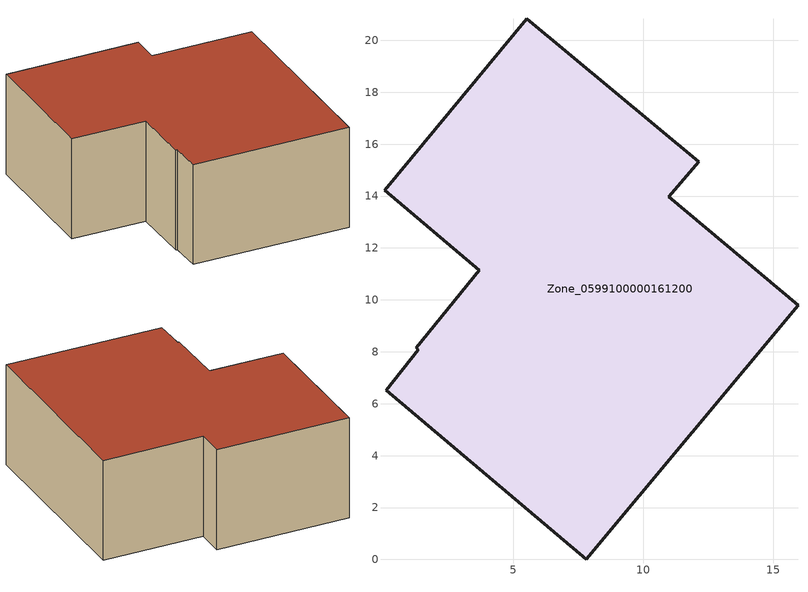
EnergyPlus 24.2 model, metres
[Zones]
Zone_0599100000161200
 floor ground (C_G): 15.96,9.79 7.8,0 0.09,6.53 1.33,8.08 1.26,8.15 3.69,11.14 0.03,14.22 5.51,20.84 12.13,15.32 10.98,13.97 z0
 wall outside (C_F): 7.8,0 15.96,9.79 10.98,13.97 12.13,15.32 5.51,20.84 0.03,14.22 3.69,11.14 1.26,8.15 1.33,8.08 0.09,6.53 7.8,0 z0:6.67
 roof outside (C_R): 1.26,8.15 1.33,8.08 0.09,6.53 7.8,0 15.96,9.79 10.98,13.97 12.13,15.32 5.51,20.84 0.03,14.22 3.69,11.14 z6.67
[BUILDING]
Pand.0599100000161200: North Axis=0; Terrain=City; Loads Convergence Tolerance Value=0.04; Temperature Convergence Tolerance Value=0.4; Solar Distribution=FullExterior; Maximum Number of Warmup Days=25; Minimum Number of Warmup Days=1
[Site:Location]
Rotterdam.The.Hague.AP_ZH_NLD Design_Conditions: Latitude=51.96; Longitude=4.45; Time Zone=1; Elevation=-4.5
[SITE:GROUNDTEMPERATURE:BUILDINGSURFACE]
18, 18, 18, 18, 18, 18, 18, 18, 18, 18, 18, 18
[MATERIAL] Thermal Absorptance=0.9; Solar Absorptance=0.7; Visible Absorptance=0.7
Name | Roughness | Thickness | Conductivity | Density | Specific Heat
G.D.1975-1991 | MediumSmooth | 0.15 | 0.288461 | 540 | 1210
F.D.1975-1991 | Rough | 0.3 | 0.230769 | 1920 | 840
R.D.1975-1991 | MediumRough | 0.2 | 0.153846 | 1500 | 1000
[CONSTRUCTION]
C_G: G.D.1975-1991
C_F: F.D.1975-1991
C_R: R.D.1975-1991
[ZONE]
Zone_0599100000161200: Type=1; Multiplier=1; Ceiling Height=Autocalculate; Volume=Autocalculate; Floor Area=autocalculate; Part of Total Floor Area=Yes
[ZONEINFILTRATION:DESIGNFLOWRATE]
Infil_Zone_0599100000161200: Zone or ZoneList or Space or SpaceList=Zone_0599100000161200; Schedule=AlwaysOn; Design Flow Rate Calculation Method=Flow/Area; Flow Rate per Floor Area=0.0042; Constant Term Coefficient=1; Temperature Term Coefficient=0; Velocity Term Coefficient=0; Velocity Squared Term Coefficient=0
[HVACTEMPLATE:ZONE:IDEALLOADSAIRSYSTEM]
Zone_0599100000161200: Maximum Heating Supply Air Temperature=50; Minimum Cooling Supply Air Temperature=13; Maximum Heating Supply Air Humidity Ratio=0.0156; Minimum Cooling Supply Air Humidity Ratio=0.0077; Heating Limit=NoLimit; Cooling Limit=NoLimit; Dehumidification Control Type=ConstantSensibleHeatRatio; Cooling Sensible Heat Ratio=0.7; Dehumidification Setpoint=60; Humidification Control Type=None; Humidification Setpoint=30; Outdoor Air Method=None; Outdoor Air Flow Rate per Person=0.00944; Outdoor Air Flow Rate per Zone Floor Area=0; Outdoor Air Flow Rate per Zone=0; Demand Controlled Ventilation Type=None; Outdoor Air Economizer Type=NoEconomizer; Heat Recovery Type=None; Sensible Heat Recovery Effectiveness=0.7; Latent Heat Recovery Effectiveness=0.65
[ZONECONTROL:THERMOSTAT]
ThermostatControl_Zone_0599100000161200: Zone or ZoneList=Zone_0599100000161200; Control Type Schedule=DualSetpointControlType; Control 1=Thermostat_Zone_0599100000161200; Temperature Difference Between Cutout And Setpoint=0
[THERMOSTATSETPOINT:DUALSETPOINT]
Thermostat_Zone_0599100000161200: Heating Setpoint Temperature Schedule=HeatingSetpoint_Zone_0599100000161200; Cooling Setpoint Temperature Schedule=CoolingSetpoint_Zone_0599100000161200
[SCHEDULE:COMPACT]
HeatingSetpoint_Zone_0599100000161200: Through: 12/31, For: AllDays, Until: 24:00, 21
CoolingSetpoint_Zone_0599100000161200: Through: 12/31, For: AllDays, Until: 24:00, 24
DualSetpointControlType: Through: 12/31, For: AllDays, Until: 24:00, 4
AlwaysOn: Through: 12/31, For: AllDays, Until: 24:00, 1
